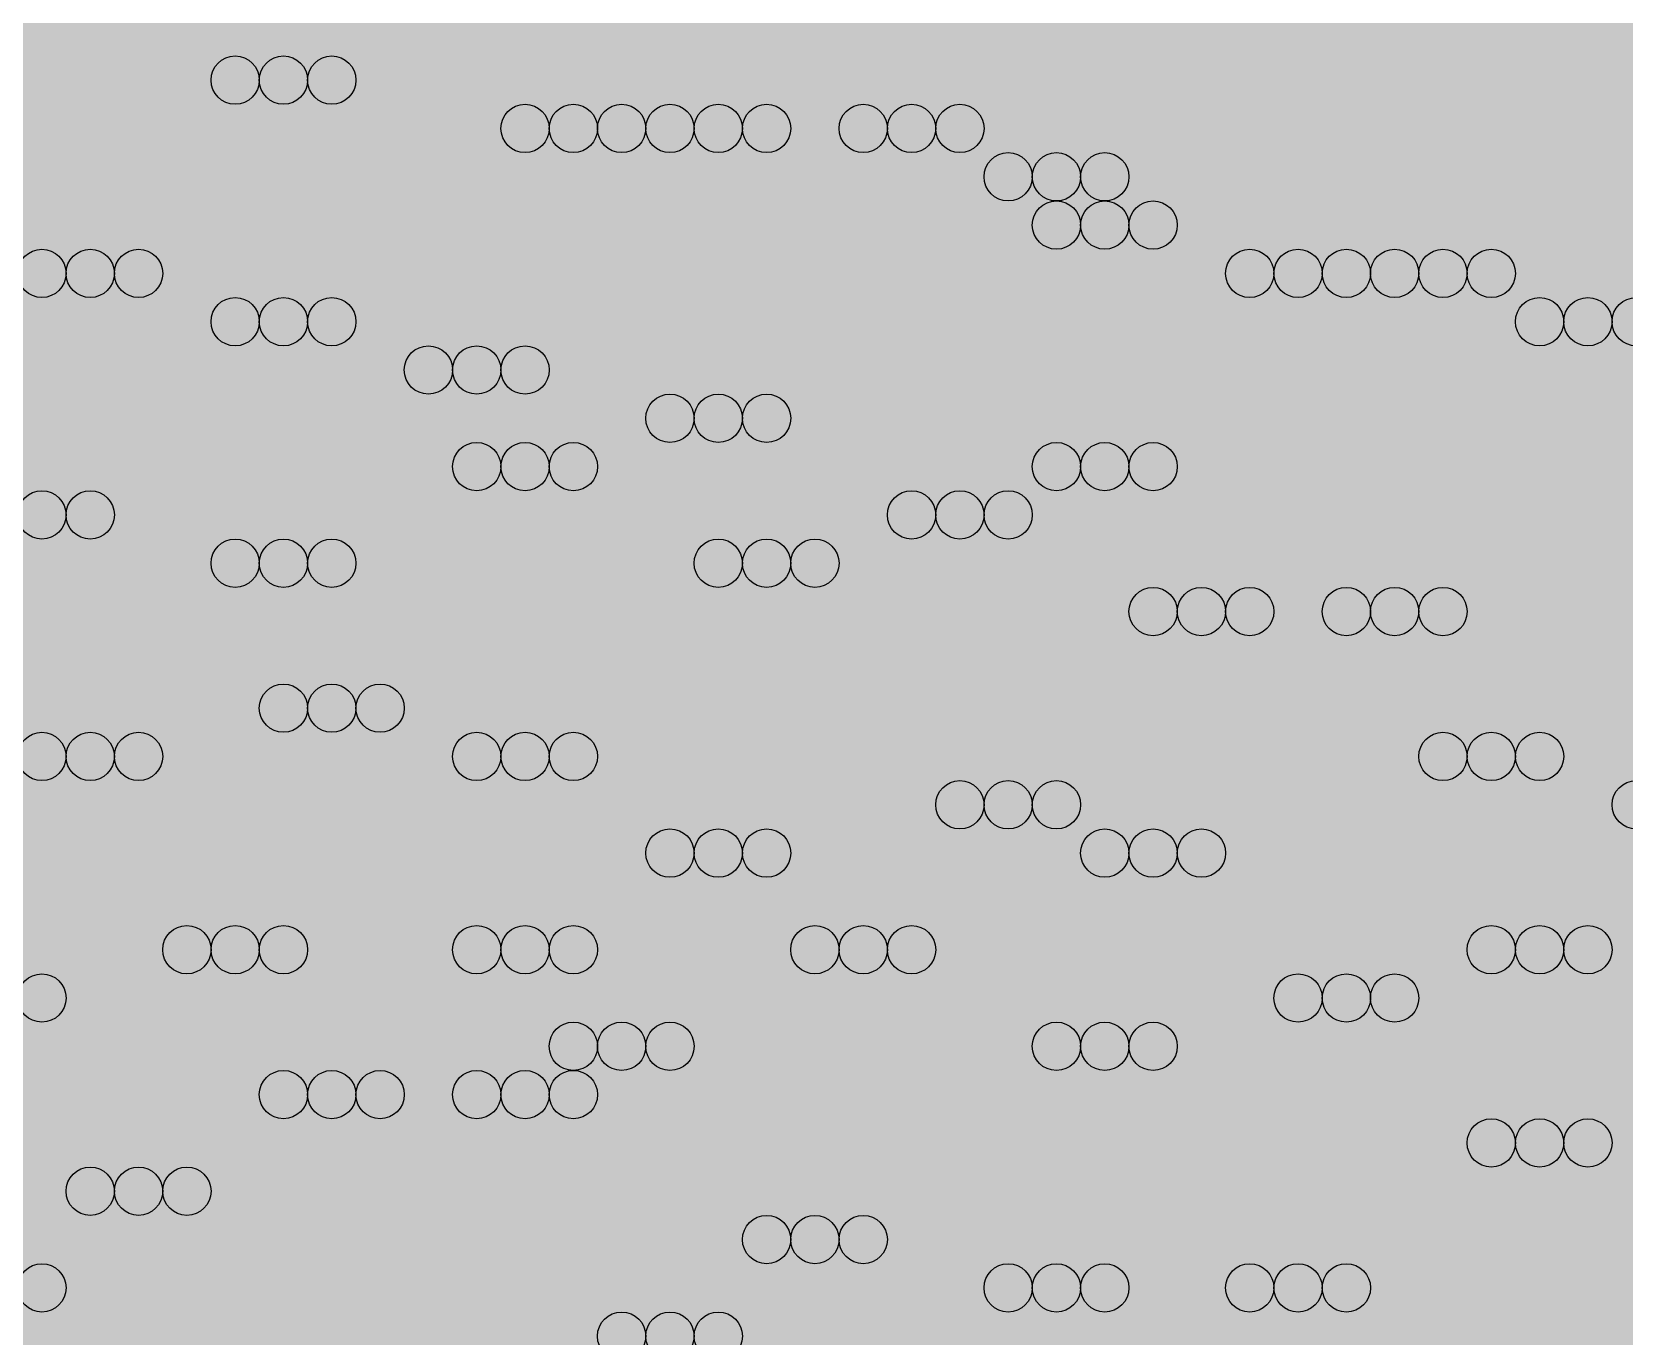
# Model space of a CAD drawing. Header units: millimetres. Extents: x 0 to 137, y 0 to 37.
# Drawn here: x 129.662 to 130.499, y 4.928 to 5.613 of the extents above; entities that cross this region are included whole.
import ezdxf

# ---------------------------------------------------------------- set-up
doc = ezdxf.new("R2010")
doc.units = ezdxf.units.MM
doc.layers.add('TopLayer', color=1, linetype='Continuous')
doc.layers.add('TopSolder', color=216, linetype='Continuous')

msp = doc.modelspace()

# ---------------------------------------------------------------- hatches: boundary and pattern name
at = {"layer": 'TopLayer'}
for points in [[(129.032, 5.6007), (129.032, 5.6261), (130.6068, 5.6261), (130.6068, 5.6007)], [(129.2098, 5.5753), (129.2098, 5.6007), (129.794, 5.6007), (129.794, 5.5753)], [(129.8194, 5.5753), (129.8194, 5.6007), (131.6228, 5.6007), (131.6228, 5.5753)], [(129.5654, 5.5499), (129.5654, 5.5753), (129.9464, 5.5753), (129.9464, 5.5499)], [(129.9718, 5.5499), (129.9718, 5.5753), (130.0226, 5.5753), (130.0226, 5.5499)], [(130.048, 5.5499), (130.048, 5.5753), (130.1242, 5.5753), (130.1242, 5.5499)], [(130.1496, 5.5499), (130.1496, 5.5753), (130.6576, 5.5753), (130.6576, 5.5499)], [(129.3622, 5.5245), (129.3622, 5.5499), (130.2004, 5.5499), (130.2004, 5.5245)], [(130.2258, 5.5245), (130.2258, 5.5499), (131.5466, 5.5499), (131.5466, 5.5245)], [(129.413, 5.4991), (129.413, 5.5245), (130.2258, 5.5245), (130.2258, 5.4991)], [(130.2512, 5.4991), (130.2512, 5.5245), (130.937, 5.5245), (130.937, 5.4991)], [(129.5908, 5.4737), (129.5908, 5.4991), (129.6924, 5.4991), (129.6924, 5.4737)], [(129.7178, 5.4737), (129.7178, 5.4991), (130.3274, 5.4991), (130.3274, 5.4737)], [(130.3528, 5.4737), (130.3528, 5.4991), (130.4036, 5.4991), (130.4036, 5.4737)], [(130.429, 5.4737), (130.429, 5.4991), (130.7846, 5.4991), (130.7846, 5.4737)], [(129.3876, 5.4483), (129.3876, 5.4737), (129.794, 5.4737), (129.794, 5.4483)], [(129.8194, 5.4483), (129.8194, 5.4737), (130.4798, 5.4737), (130.4798, 5.4483)], [(129.4384, 5.4229), (129.4384, 5.4483), (129.8956, 5.4483), (129.8956, 5.4229)], [(129.921, 5.4229), (129.921, 5.4483), (130.556, 5.4483), (130.556, 5.4229)], [(129.4638, 5.3975), (129.4638, 5.4229), (130.0226, 5.4229), (130.0226, 5.3975)], [(130.048, 5.3975), (130.048, 5.4229), (130.6576, 5.4229), (130.6576, 5.3975)], [(129.413, 5.3721), (129.413, 5.3975), (129.921, 5.3975), (129.921, 5.3721)], [(129.9464, 5.3721), (129.9464, 5.3975), (130.2258, 5.3975), (130.2258, 5.3721)], [(130.2512, 5.3721), (130.2512, 5.3975), (130.7084, 5.3975), (130.7084, 5.3721)], [(129.5908, 5.3467), (129.5908, 5.3721), (129.667, 5.3721), (129.667, 5.3467)], [(129.6924, 5.3467), (129.6924, 5.3721), (130.1496, 5.3721), (130.1496, 5.3467)], [(130.175, 5.3467), (130.175, 5.3721), (130.7846, 5.3721), (130.7846, 5.3467)], [(128.9304, 5.3213), (128.9304, 5.3467), (129.794, 5.3467), (129.794, 5.3213)], [(129.8194, 5.3213), (129.8194, 5.3467), (130.048, 5.3467), (130.048, 5.3213)], [(130.0734, 5.3213), (130.0734, 5.3467), (130.556, 5.3467), (130.556, 5.3213)], [(128.9304, 5.2959), (128.9304, 5.3213), (130.2766, 5.3213), (130.2766, 5.2959)], [(130.302, 5.2959), (130.302, 5.3213), (130.3782, 5.3213), (130.3782, 5.2959)], [(130.4036, 5.2959), (130.4036, 5.3213), (131.5212, 5.3213), (131.5212, 5.2959)], [(129.4638, 5.2705), (129.4638, 5.2959), (130.8354, 5.2959), (130.8354, 5.2705)], [(129.413, 5.2451), (129.413, 5.2705), (129.8194, 5.2705), (129.8194, 5.2451)], [(129.8448, 5.2451), (129.8448, 5.2705), (130.937, 5.2705), (130.937, 5.2451)], [(129.6162, 5.2197), (129.6162, 5.2451), (129.6924, 5.2451), (129.6924, 5.2197)], [(129.7178, 5.2197), (129.7178, 5.2451), (129.921, 5.2451), (129.921, 5.2197)], [(129.9464, 5.2197), (129.9464, 5.2451), (130.429, 5.2451), (130.429, 5.2197)], [(130.4544, 5.2197), (130.4544, 5.2451), (130.7592, 5.2451), (130.7592, 5.2197)], [(128.9812, 5.1943), (128.9812, 5.2197), (130.175, 5.2197), (130.175, 5.1943)], [(130.2004, 5.1943), (130.2004, 5.2197), (130.5306, 5.2197), (130.5306, 5.1943)], [(129.2098, 5.1689), (129.2098, 5.1943), (130.0226, 5.1943), (130.0226, 5.1689)], [(130.048, 5.1689), (130.048, 5.1943), (130.2512, 5.1943), (130.2512, 5.1689)], [(130.2766, 5.1689), (130.2766, 5.1943), (131.445, 5.1943), (131.445, 5.1689)], [(129.4638, 5.1435), (129.4638, 5.1689), (130.81, 5.1689), (130.81, 5.1435)], [(129.286, 5.1181), (129.286, 5.1435), (129.7686, 5.1435), (129.7686, 5.1181)], [(129.794, 5.1181), (129.794, 5.1435), (129.921, 5.1435), (129.921, 5.1181)], [(129.9464, 5.1181), (129.9464, 5.1435), (130.0988, 5.1435), (130.0988, 5.1181)], [(130.1242, 5.1181), (130.1242, 5.1435), (130.4544, 5.1435), (130.4544, 5.1181)], [(130.4798, 5.1181), (130.4798, 5.1435), (130.6576, 5.1435), (130.6576, 5.1181)], [(129.667, 5.0927), (129.667, 5.1181), (130.3528, 5.1181), (130.3528, 5.0927)], [(130.3782, 5.0927), (130.3782, 5.1181), (130.683, 5.1181), (130.683, 5.0927)], [(129.5654, 5.0673), (129.5654, 5.0927), (129.9718, 5.0927), (129.9718, 5.0673)], [(129.9972, 5.0673), (129.9972, 5.0927), (130.2258, 5.0927), (130.2258, 5.0673)], [(130.2512, 5.0673), (130.2512, 5.0927), (131.1148, 5.0927), (131.1148, 5.0673)], [(129.5146, 5.0419), (129.5146, 5.0673), (129.8194, 5.0673), (129.8194, 5.0419)], [(129.8448, 5.0419), (129.8448, 5.0673), (129.921, 5.0673), (129.921, 5.0419)], [(129.9464, 5.0419), (129.9464, 5.0673), (130.556, 5.0673), (130.556, 5.0419)], [(129.4384, 5.0165), (129.4384, 5.0419), (130.4544, 5.0419), (130.4544, 5.0165)], [(130.4798, 5.0165), (130.4798, 5.0419), (131.3688, 5.0419), (131.3688, 5.0165)], [(129.1082, 4.9911), (129.1082, 5.0165), (129.7178, 5.0165), (129.7178, 4.9911)], [(129.7432, 4.9911), (129.7432, 5.0165), (131.3942, 5.0165), (131.3942, 4.9911)], [(129.1082, 4.9657), (129.1082, 4.9911), (130.0734, 4.9911), (130.0734, 4.9657)], [(130.0988, 4.9657), (130.0988, 4.9911), (130.8354, 4.9911), (130.8354, 4.9657)], [(129.667, 4.9403), (129.667, 4.9657), (130.2004, 4.9657), (130.2004, 4.9403)], [(130.2258, 4.9403), (130.2258, 4.9657), (130.3274, 4.9657), (130.3274, 4.9403)], [(130.3528, 4.9403), (130.3528, 4.9657), (130.6322, 4.9657), (130.6322, 4.9403)], [(129.3622, 4.9149), (129.3622, 4.9403), (129.9972, 4.9403), (129.9972, 4.9149)], [(130.0226, 4.9149), (130.0226, 4.9403), (131.445, 4.9403), (131.445, 4.9149)]]:
    msp.add_hatch(color=1, dxfattribs=at).paths.add_polyline_path(points)
h = msp.add_hatch(color=1, dxfattribs=at)
edge = h.paths.add_edge_path()
edge.add_arc((129.794, 5.588), 0.0127, 0, 360)
h = msp.add_hatch(color=1, dxfattribs=at)
edge = h.paths.add_edge_path()
edge.add_arc((129.8194, 5.588), 0.0127, 0, 360)
h = msp.add_hatch(color=1, dxfattribs=at)
edge = h.paths.add_edge_path()
edge.add_arc((129.9464, 5.5626), 0.0127, 0, 360)
h = msp.add_hatch(color=1, dxfattribs=at)
edge = h.paths.add_edge_path()
edge.add_arc((129.9718, 5.5626), 0.0127, 0, 360)
h = msp.add_hatch(color=1, dxfattribs=at)
edge = h.paths.add_edge_path()
edge.add_arc((130.0226, 5.5626), 0.0127, 0, 360)
h = msp.add_hatch(color=1, dxfattribs=at)
edge = h.paths.add_edge_path()
edge.add_arc((130.048, 5.5626), 0.0127, 0, 360)
h = msp.add_hatch(color=1, dxfattribs=at)
edge = h.paths.add_edge_path()
edge.add_arc((130.1242, 5.5626), 0.0127, 0, 360)
h = msp.add_hatch(color=1, dxfattribs=at)
edge = h.paths.add_edge_path()
edge.add_arc((130.1496, 5.5626), 0.0127, 0, 360)
h = msp.add_hatch(color=1, dxfattribs=at)
edge = h.paths.add_edge_path()
edge.add_arc((130.2004, 5.5372), 0.0127, 0, 360)
h = msp.add_hatch(color=1, dxfattribs=at)
edge = h.paths.add_edge_path()
edge.add_arc((130.2258, 5.5372), 0.0127, 0, 360)
h = msp.add_hatch(color=1, dxfattribs=at)
edge = h.paths.add_edge_path()
edge.add_arc((130.2258, 5.5118), 0.0127, 0, 360)
h = msp.add_hatch(color=1, dxfattribs=at)
edge = h.paths.add_edge_path()
edge.add_arc((130.2512, 5.5118), 0.0127, 0, 360)
h = msp.add_hatch(color=1, dxfattribs=at)
edge = h.paths.add_edge_path()
edge.add_arc((129.6924, 5.4864), 0.0127, 0, 360)
h = msp.add_hatch(color=1, dxfattribs=at)
edge = h.paths.add_edge_path()
edge.add_arc((129.7178, 5.4864), 0.0127, 0, 360)
h = msp.add_hatch(color=1, dxfattribs=at)
edge = h.paths.add_edge_path()
edge.add_arc((130.3274, 5.4864), 0.0127, 0, 360)
h = msp.add_hatch(color=1, dxfattribs=at)
edge = h.paths.add_edge_path()
edge.add_arc((130.3528, 5.4864), 0.0127, 0, 360)
h = msp.add_hatch(color=1, dxfattribs=at)
edge = h.paths.add_edge_path()
edge.add_arc((130.4036, 5.4864), 0.0127, 0, 360)
h = msp.add_hatch(color=1, dxfattribs=at)
edge = h.paths.add_edge_path()
edge.add_arc((130.429, 5.4864), 0.0127, 0, 360)
h = msp.add_hatch(color=1, dxfattribs=at)
edge = h.paths.add_edge_path()
edge.add_arc((129.794, 5.461), 0.0127, 0, 360)
h = msp.add_hatch(color=1, dxfattribs=at)
edge = h.paths.add_edge_path()
edge.add_arc((129.8194, 5.461), 0.0127, 0, 360)
h = msp.add_hatch(color=1, dxfattribs=at)
edge = h.paths.add_edge_path()
edge.add_arc((130.4798, 5.461), 0.0127, 0, 360)
h = msp.add_hatch(color=1, dxfattribs=at)
edge = h.paths.add_edge_path()
edge.add_arc((130.5052, 5.461), 0.0127, 0, 360)
h = msp.add_hatch(color=1, dxfattribs=at)
edge = h.paths.add_edge_path()
edge.add_arc((129.8956, 5.4356), 0.0127, 0, 360)
h = msp.add_hatch(color=1, dxfattribs=at)
edge = h.paths.add_edge_path()
edge.add_arc((129.921, 5.4356), 0.0127, 0, 360)
h = msp.add_hatch(color=1, dxfattribs=at)
edge = h.paths.add_edge_path()
edge.add_arc((130.0226, 5.4102), 0.0127, 0, 360)
h = msp.add_hatch(color=1, dxfattribs=at)
edge = h.paths.add_edge_path()
edge.add_arc((130.048, 5.4102), 0.0127, 0, 360)
h = msp.add_hatch(color=1, dxfattribs=at)
edge = h.paths.add_edge_path()
edge.add_arc((129.921, 5.3848), 0.0127, 0, 360)
h = msp.add_hatch(color=1, dxfattribs=at)
edge = h.paths.add_edge_path()
edge.add_arc((129.9464, 5.3848), 0.0127, 0, 360)
h = msp.add_hatch(color=1, dxfattribs=at)
edge = h.paths.add_edge_path()
edge.add_arc((130.2258, 5.3848), 0.0127, 0, 360)
h = msp.add_hatch(color=1, dxfattribs=at)
edge = h.paths.add_edge_path()
edge.add_arc((130.2512, 5.3848), 0.0127, 0, 360)
h = msp.add_hatch(color=1, dxfattribs=at)
edge = h.paths.add_edge_path()
edge.add_arc((129.667, 5.3594), 0.0127, 0, 360)
h = msp.add_hatch(color=1, dxfattribs=at)
edge = h.paths.add_edge_path()
edge.add_arc((129.6924, 5.3594), 0.0127, 0, 360)
h = msp.add_hatch(color=1, dxfattribs=at)
edge = h.paths.add_edge_path()
edge.add_arc((130.1496, 5.3594), 0.0127, 0, 360)
h = msp.add_hatch(color=1, dxfattribs=at)
edge = h.paths.add_edge_path()
edge.add_arc((130.175, 5.3594), 0.0127, 0, 360)
h = msp.add_hatch(color=1, dxfattribs=at)
edge = h.paths.add_edge_path()
edge.add_arc((129.794, 5.334), 0.0127, 0, 360)
h = msp.add_hatch(color=1, dxfattribs=at)
edge = h.paths.add_edge_path()
edge.add_arc((129.8194, 5.334), 0.0127, 0, 360)
h = msp.add_hatch(color=1, dxfattribs=at)
edge = h.paths.add_edge_path()
edge.add_arc((130.048, 5.334), 0.0127, 0, 360)
h = msp.add_hatch(color=1, dxfattribs=at)
edge = h.paths.add_edge_path()
edge.add_arc((130.0734, 5.334), 0.0127, 0, 360)
h = msp.add_hatch(color=1, dxfattribs=at)
edge = h.paths.add_edge_path()
edge.add_arc((130.2766, 5.3086), 0.0127, 0, 360)
h = msp.add_hatch(color=1, dxfattribs=at)
edge = h.paths.add_edge_path()
edge.add_arc((130.302, 5.3086), 0.0127, 0, 360)
h = msp.add_hatch(color=1, dxfattribs=at)
edge = h.paths.add_edge_path()
edge.add_arc((130.3782, 5.3086), 0.0127, 0, 360)
h = msp.add_hatch(color=1, dxfattribs=at)
edge = h.paths.add_edge_path()
edge.add_arc((130.4036, 5.3086), 0.0127, 0, 360)
h = msp.add_hatch(color=1, dxfattribs=at)
edge = h.paths.add_edge_path()
edge.add_arc((129.8194, 5.2578), 0.0127, 0, 360)
h = msp.add_hatch(color=1, dxfattribs=at)
edge = h.paths.add_edge_path()
edge.add_arc((129.8448, 5.2578), 0.0127, 0, 360)
h = msp.add_hatch(color=1, dxfattribs=at)
edge = h.paths.add_edge_path()
edge.add_arc((129.6924, 5.2324), 0.0127, 0, 360)
h = msp.add_hatch(color=1, dxfattribs=at)
edge = h.paths.add_edge_path()
edge.add_arc((129.7178, 5.2324), 0.0127, 0, 360)
h = msp.add_hatch(color=1, dxfattribs=at)
edge = h.paths.add_edge_path()
edge.add_arc((129.921, 5.2324), 0.0127, 0, 360)
h = msp.add_hatch(color=1, dxfattribs=at)
edge = h.paths.add_edge_path()
edge.add_arc((129.9464, 5.2324), 0.0127, 0, 360)
h = msp.add_hatch(color=1, dxfattribs=at)
edge = h.paths.add_edge_path()
edge.add_arc((130.429, 5.2324), 0.0127, 0, 360)
h = msp.add_hatch(color=1, dxfattribs=at)
edge = h.paths.add_edge_path()
edge.add_arc((130.4544, 5.2324), 0.0127, 0, 360)
h = msp.add_hatch(color=1, dxfattribs=at)
edge = h.paths.add_edge_path()
edge.add_arc((130.175, 5.207), 0.0127, 0, 360)
h = msp.add_hatch(color=1, dxfattribs=at)
edge = h.paths.add_edge_path()
edge.add_arc((130.2004, 5.207), 0.0127, 0, 360)
h = msp.add_hatch(color=1, dxfattribs=at)
edge = h.paths.add_edge_path()
edge.add_arc((130.0226, 5.1816), 0.0127, 0, 360)
h = msp.add_hatch(color=1, dxfattribs=at)
edge = h.paths.add_edge_path()
edge.add_arc((130.048, 5.1816), 0.0127, 0, 360)
h = msp.add_hatch(color=1, dxfattribs=at)
edge = h.paths.add_edge_path()
edge.add_arc((130.2512, 5.1816), 0.0127, 0, 360)
h = msp.add_hatch(color=1, dxfattribs=at)
edge = h.paths.add_edge_path()
edge.add_arc((130.2766, 5.1816), 0.0127, 0, 360)
h = msp.add_hatch(color=1, dxfattribs=at)
edge = h.paths.add_edge_path()
edge.add_arc((129.7686, 5.1308), 0.0127, 0, 360)
h = msp.add_hatch(color=1, dxfattribs=at)
edge = h.paths.add_edge_path()
edge.add_arc((129.794, 5.1308), 0.0127, 0, 360)
h = msp.add_hatch(color=1, dxfattribs=at)
edge = h.paths.add_edge_path()
edge.add_arc((129.921, 5.1308), 0.0127, 0, 360)
h = msp.add_hatch(color=1, dxfattribs=at)
edge = h.paths.add_edge_path()
edge.add_arc((129.9464, 5.1308), 0.0127, 0, 360)
h = msp.add_hatch(color=1, dxfattribs=at)
edge = h.paths.add_edge_path()
edge.add_arc((130.0988, 5.1308), 0.0127, 0, 360)
h = msp.add_hatch(color=1, dxfattribs=at)
edge = h.paths.add_edge_path()
edge.add_arc((130.1242, 5.1308), 0.0127, 0, 360)
h = msp.add_hatch(color=1, dxfattribs=at)
edge = h.paths.add_edge_path()
edge.add_arc((130.4544, 5.1308), 0.0127, 0, 360)
h = msp.add_hatch(color=1, dxfattribs=at)
edge = h.paths.add_edge_path()
edge.add_arc((130.4798, 5.1308), 0.0127, 0, 360)
h = msp.add_hatch(color=1, dxfattribs=at)
edge = h.paths.add_edge_path()
edge.add_arc((129.667, 5.1054), 0.0127, 0, 360)
h = msp.add_hatch(color=1, dxfattribs=at)
edge = h.paths.add_edge_path()
edge.add_arc((130.3528, 5.1054), 0.0127, 0, 360)
h = msp.add_hatch(color=1, dxfattribs=at)
edge = h.paths.add_edge_path()
edge.add_arc((130.3782, 5.1054), 0.0127, 0, 360)
h = msp.add_hatch(color=1, dxfattribs=at)
edge = h.paths.add_edge_path()
edge.add_arc((129.9718, 5.08), 0.0127, 0, 360)
h = msp.add_hatch(color=1, dxfattribs=at)
edge = h.paths.add_edge_path()
edge.add_arc((129.9972, 5.08), 0.0127, 0, 360)
h = msp.add_hatch(color=1, dxfattribs=at)
edge = h.paths.add_edge_path()
edge.add_arc((130.2258, 5.08), 0.0127, 0, 360)
h = msp.add_hatch(color=1, dxfattribs=at)
edge = h.paths.add_edge_path()
edge.add_arc((130.2512, 5.08), 0.0127, 0, 360)
h = msp.add_hatch(color=1, dxfattribs=at)
edge = h.paths.add_edge_path()
edge.add_arc((129.8194, 5.0546), 0.0127, 0, 360)
h = msp.add_hatch(color=1, dxfattribs=at)
edge = h.paths.add_edge_path()
edge.add_arc((129.8448, 5.0546), 0.0127, 0, 360)
h = msp.add_hatch(color=1, dxfattribs=at)
edge = h.paths.add_edge_path()
edge.add_arc((129.921, 5.0546), 0.0127, 0, 360)
h = msp.add_hatch(color=1, dxfattribs=at)
edge = h.paths.add_edge_path()
edge.add_arc((129.9464, 5.0546), 0.0127, 0, 360)
h = msp.add_hatch(color=1, dxfattribs=at)
edge = h.paths.add_edge_path()
edge.add_arc((130.4544, 5.0292), 0.0127, 0, 360)
h = msp.add_hatch(color=1, dxfattribs=at)
edge = h.paths.add_edge_path()
edge.add_arc((130.4798, 5.0292), 0.0127, 0, 360)
h = msp.add_hatch(color=1, dxfattribs=at)
edge = h.paths.add_edge_path()
edge.add_arc((129.7178, 5.0038), 0.0127, 0, 360)
h = msp.add_hatch(color=1, dxfattribs=at)
edge = h.paths.add_edge_path()
edge.add_arc((129.7432, 5.0038), 0.0127, 0, 360)
h = msp.add_hatch(color=1, dxfattribs=at)
edge = h.paths.add_edge_path()
edge.add_arc((130.0734, 4.9784), 0.0127, 0, 360)
h = msp.add_hatch(color=1, dxfattribs=at)
edge = h.paths.add_edge_path()
edge.add_arc((130.0988, 4.9784), 0.0127, 0, 360)
h = msp.add_hatch(color=1, dxfattribs=at)
edge = h.paths.add_edge_path()
edge.add_arc((129.667, 4.953), 0.0127, 0, 360)
h = msp.add_hatch(color=1, dxfattribs=at)
edge = h.paths.add_edge_path()
edge.add_arc((130.2004, 4.953), 0.0127, 0, 360)
h = msp.add_hatch(color=1, dxfattribs=at)
edge = h.paths.add_edge_path()
edge.add_arc((130.2258, 4.953), 0.0127, 0, 360)
h = msp.add_hatch(color=1, dxfattribs=at)
edge = h.paths.add_edge_path()
edge.add_arc((130.3274, 4.953), 0.0127, 0, 360)
h = msp.add_hatch(color=1, dxfattribs=at)
edge = h.paths.add_edge_path()
edge.add_arc((130.3528, 4.953), 0.0127, 0, 360)
h = msp.add_hatch(color=1, dxfattribs=at)
edge = h.paths.add_edge_path()
edge.add_arc((129.9972, 4.9276), 0.0127, 0, 360)
h = msp.add_hatch(color=1, dxfattribs=at)
edge = h.paths.add_edge_path()
edge.add_arc((130.0226, 4.9276), 0.0127, 0, 360)
at = {"layer": 'TopSolder'}
for points in [[(129.0066, 5.6007), (129.0066, 5.6261), (130.5814, 5.6261), (130.5814, 5.6007)], [(129.1844, 5.5753), (129.1844, 5.6007), (129.7686, 5.6007), (129.7686, 5.5753)], [(129.794, 5.5753), (129.794, 5.6007), (131.5974, 5.6007), (131.5974, 5.5753)], [(129.54, 5.5499), (129.54, 5.5753), (129.921, 5.5753), (129.921, 5.5499)], [(129.9464, 5.5499), (129.9464, 5.5753), (129.9972, 5.5753), (129.9972, 5.5499)], [(130.0226, 5.5499), (130.0226, 5.5753), (130.0988, 5.5753), (130.0988, 5.5499)], [(130.1242, 5.5499), (130.1242, 5.5753), (130.6322, 5.5753), (130.6322, 5.5499)], [(129.3368, 5.5245), (129.3368, 5.5499), (130.175, 5.5499), (130.175, 5.5245)], [(130.2004, 5.5245), (130.2004, 5.5499), (131.5212, 5.5499), (131.5212, 5.5245)], [(129.3876, 5.4991), (129.3876, 5.5245), (130.2004, 5.5245), (130.2004, 5.4991)], [(130.2258, 5.4991), (130.2258, 5.5245), (130.9116, 5.5245), (130.9116, 5.4991)], [(129.5654, 5.4737), (129.5654, 5.4991), (129.667, 5.4991), (129.667, 5.4737)], [(129.6924, 5.4737), (129.6924, 5.4991), (130.302, 5.4991), (130.302, 5.4737)], [(130.3274, 5.4737), (130.3274, 5.4991), (130.3782, 5.4991), (130.3782, 5.4737)], [(130.4036, 5.4737), (130.4036, 5.4991), (130.7592, 5.4991), (130.7592, 5.4737)], [(129.3622, 5.4483), (129.3622, 5.4737), (129.7686, 5.4737), (129.7686, 5.4483)], [(129.794, 5.4483), (129.794, 5.4737), (130.4544, 5.4737), (130.4544, 5.4483)], [(130.4798, 5.4483), (130.4798, 5.4737), (132.0546, 5.4737), (132.0546, 5.4483)], [(129.413, 5.4229), (129.413, 5.4483), (129.8702, 5.4483), (129.8702, 5.4229)], [(129.8956, 5.4229), (129.8956, 5.4483), (130.5306, 5.4483), (130.5306, 5.4229)], [(129.4384, 5.3975), (129.4384, 5.4229), (129.9972, 5.4229), (129.9972, 5.3975)], [(130.0226, 5.3975), (130.0226, 5.4229), (130.6322, 5.4229), (130.6322, 5.3975)], [(129.3876, 5.3721), (129.3876, 5.3975), (129.8956, 5.3975), (129.8956, 5.3721)], [(129.921, 5.3721), (129.921, 5.3975), (130.2004, 5.3975), (130.2004, 5.3721)], [(130.2258, 5.3721), (130.2258, 5.3975), (130.683, 5.3975), (130.683, 5.3721)], [(129.667, 5.3467), (129.667, 5.3721), (130.1242, 5.3721), (130.1242, 5.3467)], [(130.1496, 5.3467), (130.1496, 5.3721), (130.7592, 5.3721), (130.7592, 5.3467)], [(128.905, 5.3213), (128.905, 5.3467), (129.7686, 5.3467), (129.7686, 5.3213)], [(129.794, 5.3213), (129.794, 5.3467), (130.0226, 5.3467), (130.0226, 5.3213)], [(130.048, 5.3213), (130.048, 5.3467), (130.5306, 5.3467), (130.5306, 5.3213)], [(128.905, 5.2959), (128.905, 5.3213), (130.2512, 5.3213), (130.2512, 5.2959)], [(130.2766, 5.2959), (130.2766, 5.3213), (130.3528, 5.3213), (130.3528, 5.2959)], [(130.3782, 5.2959), (130.3782, 5.3213), (131.4958, 5.3213), (131.4958, 5.2959)], [(129.4384, 5.2705), (129.4384, 5.2959), (130.81, 5.2959), (130.81, 5.2705)], [(129.3876, 5.2451), (129.3876, 5.2705), (129.794, 5.2705), (129.794, 5.2451)], [(129.8194, 5.2451), (129.8194, 5.2705), (130.9116, 5.2705), (130.9116, 5.2451)], [(129.5908, 5.2197), (129.5908, 5.2451), (129.667, 5.2451), (129.667, 5.2197)], [(129.6924, 5.2197), (129.6924, 5.2451), (129.8956, 5.2451), (129.8956, 5.2197)], [(129.921, 5.2197), (129.921, 5.2451), (130.4036, 5.2451), (130.4036, 5.2197)], [(130.429, 5.2197), (130.429, 5.2451), (130.7338, 5.2451), (130.7338, 5.2197)], [(128.9558, 5.1943), (128.9558, 5.2197), (130.1496, 5.2197), (130.1496, 5.1943)], [(130.175, 5.1943), (130.175, 5.2197), (130.5052, 5.2197), (130.5052, 5.1943)], [(129.1844, 5.1689), (129.1844, 5.1943), (129.9972, 5.1943), (129.9972, 5.1689)], [(130.0226, 5.1689), (130.0226, 5.1943), (130.2258, 5.1943), (130.2258, 5.1689)], [(130.2512, 5.1689), (130.2512, 5.1943), (131.4196, 5.1943), (131.4196, 5.1689)], [(129.4384, 5.1435), (129.4384, 5.1689), (130.7846, 5.1689), (130.7846, 5.1435)], [(129.2606, 5.1181), (129.2606, 5.1435), (129.7432, 5.1435), (129.7432, 5.1181)], [(129.7686, 5.1181), (129.7686, 5.1435), (129.8956, 5.1435), (129.8956, 5.1181)], [(129.921, 5.1181), (129.921, 5.1435), (130.0734, 5.1435), (130.0734, 5.1181)], [(130.0988, 5.1181), (130.0988, 5.1435), (130.429, 5.1435), (130.429, 5.1181)], [(130.4544, 5.1181), (130.4544, 5.1435), (130.6322, 5.1435), (130.6322, 5.1181)], [(129.6416, 5.0927), (129.6416, 5.1181), (130.3274, 5.1181), (130.3274, 5.0927)], [(130.3528, 5.0927), (130.3528, 5.1181), (130.6576, 5.1181), (130.6576, 5.0927)], [(129.54, 5.0673), (129.54, 5.0927), (129.9464, 5.0927), (129.9464, 5.0673)], [(129.9718, 5.0673), (129.9718, 5.0927), (130.2004, 5.0927), (130.2004, 5.0673)], [(130.2258, 5.0673), (130.2258, 5.0927), (131.0894, 5.0927), (131.0894, 5.0673)], [(129.4892, 5.0419), (129.4892, 5.0673), (129.794, 5.0673), (129.794, 5.0419)], [(129.8194, 5.0419), (129.8194, 5.0673), (129.8956, 5.0673), (129.8956, 5.0419)], [(129.921, 5.0419), (129.921, 5.0673), (130.5306, 5.0673), (130.5306, 5.0419)], [(129.413, 5.0165), (129.413, 5.0419), (130.429, 5.0419), (130.429, 5.0165)], [(130.4544, 5.0165), (130.4544, 5.0419), (131.3434, 5.0419), (131.3434, 5.0165)], [(129.0828, 4.9911), (129.0828, 5.0165), (129.6924, 5.0165), (129.6924, 4.9911)], [(129.7178, 4.9911), (129.7178, 5.0165), (131.3688, 5.0165), (131.3688, 4.9911)], [(129.0828, 4.9657), (129.0828, 4.9911), (130.048, 4.9911), (130.048, 4.9657)], [(130.0734, 4.9657), (130.0734, 4.9911), (130.81, 4.9911), (130.81, 4.9657)], [(129.6416, 4.9403), (129.6416, 4.9657), (130.175, 4.9657), (130.175, 4.9403)], [(130.2004, 4.9403), (130.2004, 4.9657), (130.302, 4.9657), (130.302, 4.9403)], [(130.3274, 4.9403), (130.3274, 4.9657), (130.6068, 4.9657), (130.6068, 4.9403)], [(129.3368, 4.9149), (129.3368, 4.9403), (129.9718, 4.9403), (129.9718, 4.9149)], [(129.9972, 4.9149), (129.9972, 4.9403), (131.4196, 4.9403), (131.4196, 4.9149)]]:
    msp.add_hatch(color=216, dxfattribs=at).paths.add_polyline_path(points)
h = msp.add_hatch(color=216, dxfattribs=at)
edge = h.paths.add_edge_path()
edge.add_arc((129.7686, 5.588), 0.0127, 0, 360)
h = msp.add_hatch(color=216, dxfattribs=at)
edge = h.paths.add_edge_path()
edge.add_arc((129.794, 5.588), 0.0127, 0, 360)
h = msp.add_hatch(color=216, dxfattribs=at)
edge = h.paths.add_edge_path()
edge.add_arc((129.921, 5.5626), 0.0127, 0, 360)
h = msp.add_hatch(color=216, dxfattribs=at)
edge = h.paths.add_edge_path()
edge.add_arc((129.9464, 5.5626), 0.0127, 0, 360)
h = msp.add_hatch(color=216, dxfattribs=at)
edge = h.paths.add_edge_path()
edge.add_arc((129.9972, 5.5626), 0.0127, 0, 360)
h = msp.add_hatch(color=216, dxfattribs=at)
edge = h.paths.add_edge_path()
edge.add_arc((130.0226, 5.5626), 0.0127, 0, 360)
h = msp.add_hatch(color=216, dxfattribs=at)
edge = h.paths.add_edge_path()
edge.add_arc((130.0988, 5.5626), 0.0127, 0, 360)
h = msp.add_hatch(color=216, dxfattribs=at)
edge = h.paths.add_edge_path()
edge.add_arc((130.1242, 5.5626), 0.0127, 0, 360)
h = msp.add_hatch(color=216, dxfattribs=at)
edge = h.paths.add_edge_path()
edge.add_arc((130.175, 5.5372), 0.0127, 0, 360)
h = msp.add_hatch(color=216, dxfattribs=at)
edge = h.paths.add_edge_path()
edge.add_arc((130.2004, 5.5372), 0.0127, 0, 360)
h = msp.add_hatch(color=216, dxfattribs=at)
edge = h.paths.add_edge_path()
edge.add_arc((130.2004, 5.5118), 0.0127, 0, 360)
h = msp.add_hatch(color=216, dxfattribs=at)
edge = h.paths.add_edge_path()
edge.add_arc((130.2258, 5.5118), 0.0127, 0, 360)
h = msp.add_hatch(color=216, dxfattribs=at)
edge = h.paths.add_edge_path()
edge.add_arc((129.667, 5.4864), 0.0127, 0, 360)
h = msp.add_hatch(color=216, dxfattribs=at)
edge = h.paths.add_edge_path()
edge.add_arc((129.6924, 5.4864), 0.0127, 0, 360)
h = msp.add_hatch(color=216, dxfattribs=at)
edge = h.paths.add_edge_path()
edge.add_arc((130.302, 5.4864), 0.0127, 0, 360)
h = msp.add_hatch(color=216, dxfattribs=at)
edge = h.paths.add_edge_path()
edge.add_arc((130.3274, 5.4864), 0.0127, 0, 360)
h = msp.add_hatch(color=216, dxfattribs=at)
edge = h.paths.add_edge_path()
edge.add_arc((130.3782, 5.4864), 0.0127, 0, 360)
h = msp.add_hatch(color=216, dxfattribs=at)
edge = h.paths.add_edge_path()
edge.add_arc((130.4036, 5.4864), 0.0127, 0, 360)
h = msp.add_hatch(color=216, dxfattribs=at)
edge = h.paths.add_edge_path()
edge.add_arc((129.7686, 5.461), 0.0127, 0, 360)
h = msp.add_hatch(color=216, dxfattribs=at)
edge = h.paths.add_edge_path()
edge.add_arc((129.794, 5.461), 0.0127, 0, 360)
h = msp.add_hatch(color=216, dxfattribs=at)
edge = h.paths.add_edge_path()
edge.add_arc((130.4544, 5.461), 0.0127, 0, 360)
h = msp.add_hatch(color=216, dxfattribs=at)
edge = h.paths.add_edge_path()
edge.add_arc((130.4798, 5.461), 0.0127, 0, 360)
h = msp.add_hatch(color=216, dxfattribs=at)
edge = h.paths.add_edge_path()
edge.add_arc((129.8702, 5.4356), 0.0127, 0, 360)
h = msp.add_hatch(color=216, dxfattribs=at)
edge = h.paths.add_edge_path()
edge.add_arc((129.8956, 5.4356), 0.0127, 0, 360)
h = msp.add_hatch(color=216, dxfattribs=at)
edge = h.paths.add_edge_path()
edge.add_arc((129.9972, 5.4102), 0.0127, 0, 360)
h = msp.add_hatch(color=216, dxfattribs=at)
edge = h.paths.add_edge_path()
edge.add_arc((130.0226, 5.4102), 0.0127, 0, 360)
h = msp.add_hatch(color=216, dxfattribs=at)
edge = h.paths.add_edge_path()
edge.add_arc((129.8956, 5.3848), 0.0127, 0, 360)
h = msp.add_hatch(color=216, dxfattribs=at)
edge = h.paths.add_edge_path()
edge.add_arc((129.921, 5.3848), 0.0127, 0, 360)
h = msp.add_hatch(color=216, dxfattribs=at)
edge = h.paths.add_edge_path()
edge.add_arc((130.2004, 5.3848), 0.0127, 0, 360)
h = msp.add_hatch(color=216, dxfattribs=at)
edge = h.paths.add_edge_path()
edge.add_arc((130.2258, 5.3848), 0.0127, 0, 360)
h = msp.add_hatch(color=216, dxfattribs=at)
edge = h.paths.add_edge_path()
edge.add_arc((129.667, 5.3594), 0.0127, 0, 360)
h = msp.add_hatch(color=216, dxfattribs=at)
edge = h.paths.add_edge_path()
edge.add_arc((130.1242, 5.3594), 0.0127, 0, 360)
h = msp.add_hatch(color=216, dxfattribs=at)
edge = h.paths.add_edge_path()
edge.add_arc((130.1496, 5.3594), 0.0127, 0, 360)
h = msp.add_hatch(color=216, dxfattribs=at)
edge = h.paths.add_edge_path()
edge.add_arc((129.7686, 5.334), 0.0127, 0, 360)
h = msp.add_hatch(color=216, dxfattribs=at)
edge = h.paths.add_edge_path()
edge.add_arc((129.794, 5.334), 0.0127, 0, 360)
h = msp.add_hatch(color=216, dxfattribs=at)
edge = h.paths.add_edge_path()
edge.add_arc((130.0226, 5.334), 0.0127, 0, 360)
h = msp.add_hatch(color=216, dxfattribs=at)
edge = h.paths.add_edge_path()
edge.add_arc((130.048, 5.334), 0.0127, 0, 360)
h = msp.add_hatch(color=216, dxfattribs=at)
edge = h.paths.add_edge_path()
edge.add_arc((130.2512, 5.3086), 0.0127, 0, 360)
h = msp.add_hatch(color=216, dxfattribs=at)
edge = h.paths.add_edge_path()
edge.add_arc((130.2766, 5.3086), 0.0127, 0, 360)
h = msp.add_hatch(color=216, dxfattribs=at)
edge = h.paths.add_edge_path()
edge.add_arc((130.3528, 5.3086), 0.0127, 0, 360)
h = msp.add_hatch(color=216, dxfattribs=at)
edge = h.paths.add_edge_path()
edge.add_arc((130.3782, 5.3086), 0.0127, 0, 360)
h = msp.add_hatch(color=216, dxfattribs=at)
edge = h.paths.add_edge_path()
edge.add_arc((129.794, 5.2578), 0.0127, 0, 360)
h = msp.add_hatch(color=216, dxfattribs=at)
edge = h.paths.add_edge_path()
edge.add_arc((129.8194, 5.2578), 0.0127, 0, 360)
h = msp.add_hatch(color=216, dxfattribs=at)
edge = h.paths.add_edge_path()
edge.add_arc((129.667, 5.2324), 0.0127, 0, 360)
h = msp.add_hatch(color=216, dxfattribs=at)
edge = h.paths.add_edge_path()
edge.add_arc((129.6924, 5.2324), 0.0127, 0, 360)
h = msp.add_hatch(color=216, dxfattribs=at)
edge = h.paths.add_edge_path()
edge.add_arc((129.8956, 5.2324), 0.0127, 0, 360)
h = msp.add_hatch(color=216, dxfattribs=at)
edge = h.paths.add_edge_path()
edge.add_arc((129.921, 5.2324), 0.0127, 0, 360)
h = msp.add_hatch(color=216, dxfattribs=at)
edge = h.paths.add_edge_path()
edge.add_arc((130.4036, 5.2324), 0.0127, 0, 360)
h = msp.add_hatch(color=216, dxfattribs=at)
edge = h.paths.add_edge_path()
edge.add_arc((130.429, 5.2324), 0.0127, 0, 360)
h = msp.add_hatch(color=216, dxfattribs=at)
edge = h.paths.add_edge_path()
edge.add_arc((130.1496, 5.207), 0.0127, 0, 360)
h = msp.add_hatch(color=216, dxfattribs=at)
edge = h.paths.add_edge_path()
edge.add_arc((130.175, 5.207), 0.0127, 0, 360)
h = msp.add_hatch(color=216, dxfattribs=at)
edge = h.paths.add_edge_path()
edge.add_arc((130.5052, 5.207), 0.0127, 0, 360)
h = msp.add_hatch(color=216, dxfattribs=at)
edge = h.paths.add_edge_path()
edge.add_arc((129.9972, 5.1816), 0.0127, 0, 360)
h = msp.add_hatch(color=216, dxfattribs=at)
edge = h.paths.add_edge_path()
edge.add_arc((130.0226, 5.1816), 0.0127, 0, 360)
h = msp.add_hatch(color=216, dxfattribs=at)
edge = h.paths.add_edge_path()
edge.add_arc((130.2258, 5.1816), 0.0127, 0, 360)
h = msp.add_hatch(color=216, dxfattribs=at)
edge = h.paths.add_edge_path()
edge.add_arc((130.2512, 5.1816), 0.0127, 0, 360)
h = msp.add_hatch(color=216, dxfattribs=at)
edge = h.paths.add_edge_path()
edge.add_arc((129.7432, 5.1308), 0.0127, 0, 360)
h = msp.add_hatch(color=216, dxfattribs=at)
edge = h.paths.add_edge_path()
edge.add_arc((129.7686, 5.1308), 0.0127, 0, 360)
h = msp.add_hatch(color=216, dxfattribs=at)
edge = h.paths.add_edge_path()
edge.add_arc((129.8956, 5.1308), 0.0127, 0, 360)
h = msp.add_hatch(color=216, dxfattribs=at)
edge = h.paths.add_edge_path()
edge.add_arc((129.921, 5.1308), 0.0127, 0, 360)
h = msp.add_hatch(color=216, dxfattribs=at)
edge = h.paths.add_edge_path()
edge.add_arc((130.0734, 5.1308), 0.0127, 0, 360)
h = msp.add_hatch(color=216, dxfattribs=at)
edge = h.paths.add_edge_path()
edge.add_arc((130.0988, 5.1308), 0.0127, 0, 360)
h = msp.add_hatch(color=216, dxfattribs=at)
edge = h.paths.add_edge_path()
edge.add_arc((130.429, 5.1308), 0.0127, 0, 360)
h = msp.add_hatch(color=216, dxfattribs=at)
edge = h.paths.add_edge_path()
edge.add_arc((130.4544, 5.1308), 0.0127, 0, 360)
h = msp.add_hatch(color=216, dxfattribs=at)
edge = h.paths.add_edge_path()
edge.add_arc((130.3274, 5.1054), 0.0127, 0, 360)
h = msp.add_hatch(color=216, dxfattribs=at)
edge = h.paths.add_edge_path()
edge.add_arc((130.3528, 5.1054), 0.0127, 0, 360)
h = msp.add_hatch(color=216, dxfattribs=at)
edge = h.paths.add_edge_path()
edge.add_arc((129.9464, 5.08), 0.0127, 0, 360)
h = msp.add_hatch(color=216, dxfattribs=at)
edge = h.paths.add_edge_path()
edge.add_arc((129.9718, 5.08), 0.0127, 0, 360)
h = msp.add_hatch(color=216, dxfattribs=at)
edge = h.paths.add_edge_path()
edge.add_arc((130.2004, 5.08), 0.0127, 0, 360)
h = msp.add_hatch(color=216, dxfattribs=at)
edge = h.paths.add_edge_path()
edge.add_arc((130.2258, 5.08), 0.0127, 0, 360)
h = msp.add_hatch(color=216, dxfattribs=at)
edge = h.paths.add_edge_path()
edge.add_arc((129.794, 5.0546), 0.0127, 0, 360)
h = msp.add_hatch(color=216, dxfattribs=at)
edge = h.paths.add_edge_path()
edge.add_arc((129.8194, 5.0546), 0.0127, 0, 360)
h = msp.add_hatch(color=216, dxfattribs=at)
edge = h.paths.add_edge_path()
edge.add_arc((129.8956, 5.0546), 0.0127, 0, 360)
h = msp.add_hatch(color=216, dxfattribs=at)
edge = h.paths.add_edge_path()
edge.add_arc((129.921, 5.0546), 0.0127, 0, 360)
h = msp.add_hatch(color=216, dxfattribs=at)
edge = h.paths.add_edge_path()
edge.add_arc((130.429, 5.0292), 0.0127, 0, 360)
h = msp.add_hatch(color=216, dxfattribs=at)
edge = h.paths.add_edge_path()
edge.add_arc((130.4544, 5.0292), 0.0127, 0, 360)
h = msp.add_hatch(color=216, dxfattribs=at)
edge = h.paths.add_edge_path()
edge.add_arc((129.6924, 5.0038), 0.0127, 0, 360)
h = msp.add_hatch(color=216, dxfattribs=at)
edge = h.paths.add_edge_path()
edge.add_arc((129.7178, 5.0038), 0.0127, 0, 360)
h = msp.add_hatch(color=216, dxfattribs=at)
edge = h.paths.add_edge_path()
edge.add_arc((130.048, 4.9784), 0.0127, 0, 360)
h = msp.add_hatch(color=216, dxfattribs=at)
edge = h.paths.add_edge_path()
edge.add_arc((130.0734, 4.9784), 0.0127, 0, 360)
h = msp.add_hatch(color=216, dxfattribs=at)
edge = h.paths.add_edge_path()
edge.add_arc((130.175, 4.953), 0.0127, 0, 360)
h = msp.add_hatch(color=216, dxfattribs=at)
edge = h.paths.add_edge_path()
edge.add_arc((130.2004, 4.953), 0.0127, 0, 360)
h = msp.add_hatch(color=216, dxfattribs=at)
edge = h.paths.add_edge_path()
edge.add_arc((130.302, 4.953), 0.0127, 0, 360)
h = msp.add_hatch(color=216, dxfattribs=at)
edge = h.paths.add_edge_path()
edge.add_arc((130.3274, 4.953), 0.0127, 0, 360)
h = msp.add_hatch(color=216, dxfattribs=at)
edge = h.paths.add_edge_path()
edge.add_arc((129.9718, 4.9276), 0.0127, 0, 360)
h = msp.add_hatch(color=216, dxfattribs=at)
edge = h.paths.add_edge_path()
edge.add_arc((129.9972, 4.9276), 0.0127, 0, 360)

# ---------------------------------------------------------------- linework, layer by layer
at = {"layer": 'TopLayer'}
for centre in [(129.794, 5.588), (129.8194, 5.588), (129.9464, 5.5626), (129.9718, 5.5626), (130.0226, 5.5626), (130.048, 5.5626), (130.1242, 5.5626), (130.1496, 5.5626), (130.2004, 5.5372), (130.2258, 5.5372), (130.2258, 5.5118), (130.2512, 5.5118), (129.6924, 5.4864), (129.7178, 5.4864), (130.3274, 5.4864), (130.3528, 5.4864), (130.4036, 5.4864), (130.429, 5.4864), (129.794, 5.461), (129.8194, 5.461), (130.4798, 5.461), (130.5052, 5.461), (129.8956, 5.4356), (129.921, 5.4356), (130.0226, 5.4102), (130.048, 5.4102), (129.921, 5.3848), (129.9464, 5.3848), (130.2258, 5.3848), (130.2512, 5.3848), (129.667, 5.3594), (129.6924, 5.3594), (130.1496, 5.3594), (130.175, 5.3594), (129.794, 5.334), (129.8194, 5.334), (130.048, 5.334), (130.0734, 5.334), (130.2766, 5.3086), (130.302, 5.3086), (130.3782, 5.3086), (130.4036, 5.3086), (129.8194, 5.2578), (129.8448, 5.2578), (129.6924, 5.2324), (129.7178, 5.2324), (129.921, 5.2324), (129.9464, 5.2324), (130.429, 5.2324), (130.4544, 5.2324), (130.175, 5.207), (130.2004, 5.207), (130.0226, 5.1816), (130.048, 5.1816), (130.2512, 5.1816), (130.2766, 5.1816), (129.7686, 5.1308), (129.794, 5.1308), (129.921, 5.1308), (129.9464, 5.1308), (130.0988, 5.1308), (130.1242, 5.1308), (130.4544, 5.1308), (130.4798, 5.1308), (129.667, 5.1054), (130.3528, 5.1054), (130.3782, 5.1054), (129.9718, 5.08), (129.9972, 5.08), (130.2258, 5.08), (130.2512, 5.08), (129.8194, 5.0546), (129.8448, 5.0546), (129.921, 5.0546), (129.9464, 5.0546), (130.4544, 5.0292), (130.4798, 5.0292), (129.7178, 5.0038), (129.7432, 5.0038), (130.0734, 4.9784), (130.0988, 4.9784), (129.667, 4.953), (130.2004, 4.953), (130.2258, 4.953), (130.3274, 4.953), (130.3528, 4.953), (129.9972, 4.9276), (130.0226, 4.9276)]:
    msp.add_circle(centre, 0.0127, dxfattribs=at)
at = {"layer": 'TopSolder'}
for centre in [(129.7686, 5.588), (129.794, 5.588), (129.921, 5.5626), (129.9464, 5.5626), (129.9972, 5.5626), (130.0226, 5.5626), (130.0988, 5.5626), (130.1242, 5.5626), (130.175, 5.5372), (130.2004, 5.5372), (130.2004, 5.5118), (130.2258, 5.5118), (129.667, 5.4864), (129.6924, 5.4864), (130.302, 5.4864), (130.3274, 5.4864), (130.3782, 5.4864), (130.4036, 5.4864), (129.7686, 5.461), (129.794, 5.461), (130.4544, 5.461), (130.4798, 5.461), (129.8702, 5.4356), (129.8956, 5.4356), (129.9972, 5.4102), (130.0226, 5.4102), (129.8956, 5.3848), (129.921, 5.3848), (130.2004, 5.3848), (130.2258, 5.3848), (129.667, 5.3594), (130.1242, 5.3594), (130.1496, 5.3594), (129.7686, 5.334), (129.794, 5.334), (130.0226, 5.334), (130.048, 5.334), (130.2512, 5.3086), (130.2766, 5.3086), (130.3528, 5.3086), (130.3782, 5.3086), (129.794, 5.2578), (129.8194, 5.2578), (129.667, 5.2324), (129.6924, 5.2324), (129.8956, 5.2324), (129.921, 5.2324), (130.4036, 5.2324), (130.429, 5.2324), (130.1496, 5.207), (130.175, 5.207), (130.5052, 5.207), (129.9972, 5.1816), (130.0226, 5.1816), (130.2258, 5.1816), (130.2512, 5.1816), (129.7432, 5.1308), (129.7686, 5.1308), (129.8956, 5.1308), (129.921, 5.1308), (130.0734, 5.1308), (130.0988, 5.1308), (130.429, 5.1308), (130.4544, 5.1308), (130.3274, 5.1054), (130.3528, 5.1054), (129.9464, 5.08), (129.9718, 5.08), (130.2004, 5.08), (130.2258, 5.08), (129.794, 5.0546), (129.8194, 5.0546), (129.8956, 5.0546), (129.921, 5.0546), (130.429, 5.0292), (130.4544, 5.0292), (129.6924, 5.0038), (129.7178, 5.0038), (130.048, 4.9784), (130.0734, 4.9784), (130.175, 4.953), (130.2004, 4.953), (130.302, 4.953), (130.3274, 4.953), (129.9718, 4.9276), (129.9972, 4.9276)]:
    msp.add_circle(centre, 0.0127, dxfattribs=at)

doc.saveas('drawing.dxf')
